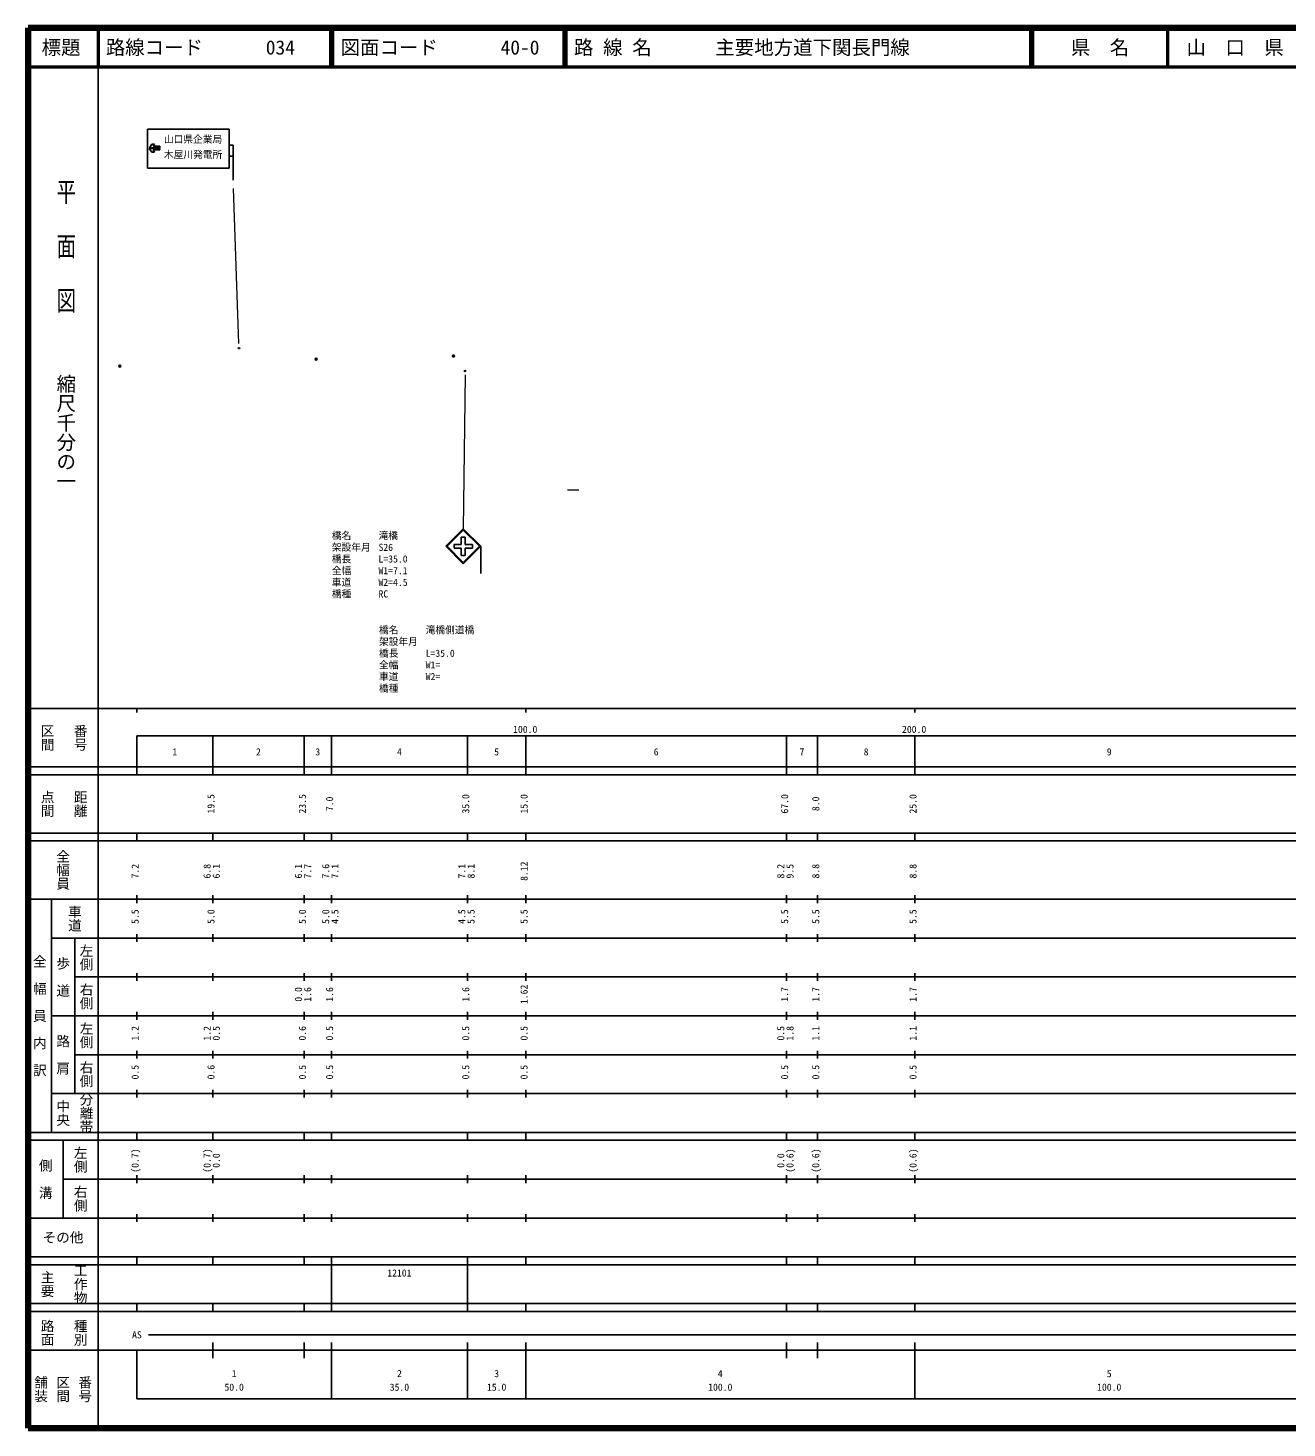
# Model space of a CAD drawing. Units: millimetres on the paper, with parts at other scales. Extents: x 40 to 680, y 20 to 380.
# Drawn here: x 40 to 363.7, y 20 to 380 of the extents above; entities that cross this region are included whole.
import ezdxf
from ezdxf.enums import TextEntityAlignment as Align

# ---------------------------------------------------------------- set-up
doc = ezdxf.new("R2010")
doc.units = ezdxf.units.MM
doc.header["$PDMODE"] = 32
doc.header["$PDSIZE"] = 0.5
doc.layers.add('M-OTRS', color=6, linetype='Continuous')
doc.layers.add('M-TTL-TXT', color=7, linetype='Continuous')
for name, color, linetype, lineweight in [('M-STR-HTXT', 7, 'Continuous', 13), ('M-STR-STRC', 7, 'Continuous', 25), ('M-TTL', 2, 'Continuous', 140), ('M-TTL-BAND', 7, 'Continuous', 25), ('M-TTL-LINE', 7, 'Continuous', 50)]:
    doc.layers.add(name, color=color, linetype=linetype, lineweight=lineweight)
doc.styles.add('@ＭＳ ゴシック', font='')
doc.styles.add('ＭＳ ゴシック', font='')
doc.styles.get('@ＭＳ ゴシック').set_extended_font_data('@MS Gothic')
doc.styles.get('ＭＳ ゴシック').set_extended_font_data('MS Gothic')

msp = doc.modelspace()

# ---------------------------------------------------------------- linework, layer by layer
at = {"layer": 'M-OTRS'}
for p in [(149.379, 295.658), (63.578, 293.045), (114.076, 294.877)]:
    msp.add_point(p, dxfattribs=at)
at = {"layer": 'M-STR-HTXT'}
for p, q in [((94.219, 298.898), (92.854, 338.736)), ((152.378, 290.855), (151.914, 251.22)), ((178.685, 261.209), (181.633, 261.209))]:
    msp.add_line(p, q, dxfattribs=at)
at = {"layer": 'M-STR-STRC'}
for p, q in [((70.738, 353.951), (91.738, 353.951)), ((91.738, 353.951), (91.738, 343.951)), ((91.738, 349.884), (92.738, 349.884)), ((92.738, 349.884), (92.738, 340.884)), ((91.738, 347.059), (92.738, 347.059)), ((91.738, 343.951), (70.738, 343.951)), ((156.414, 246.72), (156.414, 239.72))]:
    msp.add_line(p, q, dxfattribs=at)
at = {"layer": 'M-STR-STRC', "lineweight": 13}
for centre in [(94.248, 297.678), (152.378, 291.813)]:
    msp.add_circle(centre, 0.2, dxfattribs=at)
at = {"layer": 'M-TTL'}
for p, q in [((40, 380), (40, 20)), ((680, 380), (40, 380)), ((40, 20), (680, 20))]:
    msp.add_line(p, q, dxfattribs=at)
at = {"layer": 'M-TTL-BAND'}
for p, q in [((58, 370), (58, 20)), ((40, 205), (579, 205)), ((68, 205), (68, 204)), ((168, 205), (168, 204)), ((268, 205), (268, 204)), ((68, 198), (579, 198)), ((68, 198), (68, 188)), ((87.5, 188), (87.5, 198)), ((111, 188), (111, 198)), ((118, 188), (118, 198)), ((153, 188), (153, 198)), ((168, 188), (168, 198)), ((235, 188), (235, 198)), ((243, 188), (243, 198)), ((268, 188), (268, 198)), ((40, 190), (579, 190)), ((40, 188), (579, 188)), ((40, 173), (579, 173)), ((68, 171), (68, 173)), ((87.5, 171), (87.5, 173)), ((111, 171), (111, 173)), ((118, 171), (118, 173)), ((153, 171), (153, 173)), ((168, 171), (168, 173)), ((235, 171), (235, 173)), ((243, 171), (243, 173)), ((268, 171), (268, 173)), ((40, 171), (579, 171)), ((40, 156), (579, 156)), ((46, 96), (46, 156)), ((68, 155), (68, 157)), ((87.5, 155), (87.5, 157)), ((111, 155), (111, 157)), ((118, 155), (118, 157)), ((153, 155), (153, 157)), ((168, 155), (168, 157)), ((235, 155), (235, 157)), ((243, 155), (243, 157)), ((268, 155), (268, 157)), ((46, 146), (579, 146)), ((52, 146), (52, 106)), ((68, 145), (68, 147)), ((87.5, 145), (87.5, 147)), ((111, 145), (111, 147)), ((118, 145), (118, 147)), ((153, 145), (153, 147)), ((168, 145), (168, 147)), ((235, 145), (235, 147)), ((243, 145), (243, 147)), ((268, 145), (268, 147)), ((68, 135), (68, 137)), ((87.5, 135), (87.5, 137)), ((111, 135), (111, 137)), ((118, 135), (118, 137)), ((153, 135), (153, 137)), ((168, 135), (168, 137)), ((235, 135), (235, 137)), ((243, 135), (243, 137)), ((268, 135), (268, 137)), ((52, 136), (579, 136)), ((46, 126), (579, 126)), ((68, 125), (68, 127)), ((87.5, 125), (87.5, 127)), ((111, 125), (111, 127)), ((118, 125), (118, 127)), ((153, 125), (153, 127)), ((168, 125), (168, 127)), ((235, 125), (235, 127)), ((243, 125), (243, 127)), ((268, 125), (268, 127)), ((52, 116), (579, 116)), ((68, 115), (68, 117)), ((87.5, 115), (87.5, 117)), ((111, 115), (111, 117)), ((118, 115), (118, 117)), ((153, 115), (153, 117)), ((168, 115), (168, 117)), ((235, 115), (235, 117)), ((243, 115), (243, 117)), ((268, 115), (268, 117)), ((46, 106), (579, 106)), ((68, 105), (68, 107)), ((87.5, 105), (87.5, 107)), ((111, 105), (111, 107)), ((118, 105), (118, 107)), ((153, 105), (153, 107)), ((168, 105), (168, 107)), ((235, 105), (235, 107)), ((243, 105), (243, 107)), ((268, 105), (268, 107)), ((40, 96), (579, 96)), ((40, 94), (579, 94)), ((49, 94), (49, 74)), ((68, 94), (68, 96)), ((87.5, 94), (87.5, 96)), ((111, 94), (111, 96)), ((118, 94), (118, 96)), ((153, 94), (153, 96)), ((168, 94), (168, 96)), ((235, 94), (235, 96)), ((243, 94), (243, 96)), ((268, 94), (268, 96)), ((49, 84), (579, 84)), ((68, 83), (68, 85)), ((87.5, 83), (87.5, 85)), ((111, 83), (111, 85)), ((118, 83), (118, 85)), ((153, 83), (153, 85)), ((168, 83), (168, 85)), ((235, 83), (235, 85)), ((243, 83), (243, 85)), ((268, 83), (268, 85)), ((40, 74), (579, 74)), ((68, 73), (68, 75)), ((87.5, 73), (87.5, 75)), ((111, 73), (111, 75)), ((118, 73), (118, 75)), ((153, 73), (153, 75)), ((168, 73), (168, 75)), ((235, 73), (235, 75)), ((243, 73), (243, 75)), ((268, 73), (268, 75)), ((40, 64), (579, 64)), ((40, 62), (579, 62)), ((68, 62), (68, 64)), ((87.5, 62), (87.5, 64)), ((111, 62), (111, 64)), ((118, 62), (118, 64)), ((118, 52), (118, 62)), ((153, 62), (153, 64)), ((153, 52), (153, 62)), ((168, 62), (168, 64)), ((235, 62), (235, 64)), ((243, 62), (243, 64)), ((268, 62), (268, 64)), ((40, 52), (579, 52)), ((68, 50), (68, 52)), ((87.5, 50), (87.5, 52)), ((111, 50), (111, 52)), ((118, 50), (118, 52)), ((153, 50), (153, 52)), ((168, 50), (168, 52)), ((235, 50), (235, 52)), ((243, 50), (243, 52)), ((268, 50), (268, 52)), ((40, 50), (579, 50)), ((71, 44), (565, 44)), ((40, 40), (579, 40)), ((68, 40), (68, 27.5)), ((87.5, 38), (87.5, 42)), ((111, 38), (111, 42)), ((118, 27.5), (118, 42)), ((153, 27.5), (153, 42)), ((168, 27.5), (168, 42)), ((235, 38), (235, 42)), ((243, 38), (243, 42)), ((268, 27.5), (268, 42)), ((68, 27.5), (579, 27.5))]:
    msp.add_line(p, q, dxfattribs=at)
at = {"layer": 'M-TTL-LINE'}
for p, q in [((58, 380), (58, 370)), ((117.75, 380), (117.75, 370)), ((118.25, 380), (118.25, 370)), ((177.75, 380), (177.75, 370)), ((178.25, 380), (178.25, 370)), ((297.75, 380), (297.75, 370)), ((298.25, 380), (298.25, 370)), ((333, 380), (333, 370)), ((40, 370), (680, 370))]:
    msp.add_line(p, q, dxfattribs=at)

# ---------------------------------------------------------------- texts
at = {"layer": 'M-STR-HTXT', "style": 'ＭＳ ゴシック'}
for s, p in [('橋名', (118.12, 248.004)), ('滝橋', (130.12, 248.004)), ('架設年月', (118.12, 245.004)), ('S26', (130.12, 245.004)), ('橋長', (118.12, 242.004)), ('全幅', (118.12, 239.004)), ('W1=7.1', (130.12, 239.004)), ('L=35.0', (130.12, 242.004)), ('車道', (118.12, 236.004)), ('W2=4.5', (130.12, 236.004)), ('橋種', (118.12, 233.004)), ('RC', (130.12, 233.004)), ('橋名', (130.243, 223.757)), ('架設年月', (130.243, 220.757)), ('滝橋側道橋', (142.243, 223.757)), ('橋長', (130.243, 217.757)), ('L=35.0', (142.243, 217.757)), ('全幅', (130.243, 214.757)), ('W1=\u3000', (142.243, 214.757)), ('車道', (130.243, 211.757)), ('W2=\u3000', (142.243, 211.757)), ('橋種', (130.243, 208.757))]:
    msp.add_text(s, height=1.833, dxfattribs=at).set_placement(p, align=Align.BOTTOM_LEFT)
at = {"layer": 'M-TTL-BAND', "style": '@ＭＳ ゴシック', "width": 1.4}
msp.add_text('平  面  図', height=3.666, rotation=270, dxfattribs=at).set_placement((49.777, 306.475), align=Align.MIDDLE_RIGHT)
at = {"layer": 'M-TTL-BAND', "style": '@ＭＳ ゴシック'}
msp.add_text('縮尺千分の一', height=3.666, rotation=270, dxfattribs=at).set_placement((49.777, 261.03), align=Align.MIDDLE_RIGHT)
for s, p in [('区間', (45, 197.5)), ('番号', (53.5, 197.5)), ('点間', (45, 180.5)), ('距離', (53.5, 180.5)), ('全幅員', (49, 163.5)), ('車道', (52, 151)), ('左側', (55, 141)), ('全\u3000幅\u3000員\u3000内\u3000訳', (43, 126)), ('歩\u3000道', (49, 136)), ('右側', (55, 131)), ('左側', (55, 121)), ('路\u3000肩', (49, 116)), ('右側', (55, 111)), ('分離帯', (55, 101)), ('中央', (49, 101)), ('左側', (53.5, 89)), ('側\u3000溝', (44.5, 84)), ('右側', (53.5, 79)), ('工作物', (53.5, 57)), ('主要', (45, 57)), ('路面', (45, 44.5)), ('種別', (53.5, 44.5)), ('舗装', (43.333, 30)), ('区間', (49, 30)), ('番号', (54.667, 30))]:
    msp.add_text(s, height=2.566, rotation=270, dxfattribs=at).set_placement(p, align=Align.MIDDLE_CENTER)
at = {"layer": 'M-TTL-BAND', "style": 'ＭＳ ゴシック'}
for s, p in [('100.0', (167.844, 198.195)), ('200.0', (267.844, 198.195)), ('1', (77.75, 192.405)), ('2', (99.25, 192.405)), ('3', (114.5, 192.405)), ('4', (135.5, 192.405)), ('5', (160.5, 192.405)), ('6', (201.5, 192.405)), ('7', (239, 192.405)), ('8', (255.5, 192.405)), ('9', (318, 192.405)), ('AS', (68, 42.5)), ('1', (93, 32.523)), ('2', (135.5, 32.523)), ('3', (160.5, 32.523)), ('4', (218, 32.523)), ('5', (318, 32.523)), ('50.0', (93, 29.033)), ('35.0', (135.5, 29.033)), ('15.0', (160.5, 29.033)), ('100.0', (218, 29.033)), ('100.0', (318, 29.033))]:
    msp.add_text(s, height=1.833, dxfattribs=at).set_placement(p, align=Align.BOTTOM_CENTER)
for s, p in [('19.5', (88.5, 180.5)), ('23.5', (112, 180.5)), ('7.0', (119, 180.5)), ('35.0', (154, 180.5)), ('15.0', (169, 180.5)), ('67.0', (236, 180.5)), ('8.0', (244, 180.5)), ('25.0', (269, 180.5)), ('7.2', (69, 163.174)), ('6.8', (87.5, 163.174)), ('6.1', (89.87, 163.174)), ('6.1', (111, 163.174)), ('7.7', (113.37, 163.174)), ('7.6', (118, 163.174)), ('7.1', (120.37, 163.174)), ('7.1', (153, 163.174)), ('8.1', (155.37, 163.174)), ('8.12', (169, 163.174)), ('8.2', (235, 163.174)), ('9.5', (237.37, 163.174)), ('8.8', (244, 163.174)), ('8.8', (269, 163.174)), ('5.5', (69, 151.5)), ('5.0', (88.5, 151.5)), ('5.0', (112, 151.5)), ('5.0', (118, 151.5)), ('4.5', (120.37, 151.5)), ('4.5', (153, 151.5)), ('5.5', (155.37, 151.5)), ('5.5', (169, 151.5)), ('5.5', (236, 151.5)), ('5.5', (244, 151.5)), ('5.5', (269, 151.5)), ('0.0', (111, 131.5)), ('1.6', (113.37, 131.5)), ('1.6', (119, 131.5)), ('1.6', (154, 131.5)), ('1.62', (169, 131.5)), ('1.7', (236, 131.5)), ('1.7', (244, 131.5)), ('1.7', (269, 131.5)), ('1.2', (69, 121.5)), ('1.2', (87.5, 121.5)), ('0.5', (89.87, 121.5)), ('0.6', (112, 121.5)), ('0.5', (119, 121.5)), ('0.5', (154, 121.5)), ('0.5', (169, 121.5)), ('0.5', (235, 121.5)), ('1.8', (237.37, 121.5)), ('1.1', (244, 121.5)), ('1.1', (269, 121.5)), ('0.5', (69, 111.5)), ('0.6', (88.5, 111.5)), ('0.5', (112, 111.5)), ('0.5', (119, 111.5)), ('0.5', (154, 111.5)), ('0.5', (169, 111.5)), ('0.5', (236, 111.5)), ('0.5', (244, 111.5)), ('0.5', (269, 111.5)), ('(0.7)', (69, 88.764)), ('(0.7)', (87.5, 88.764)), ('0.0', (89.87, 88.764)), ('0.0', (235, 88.764)), ('(0.6)', (237.37, 88.764)), ('(0.6)', (244, 88.764)), ('(0.6)', (269, 88.764))]:
    msp.add_text(s, height=1.833, rotation=90, dxfattribs=at).set_placement(p, align=Align.BOTTOM_CENTER)
msp.add_text('その他', height=2.566, dxfattribs=at).set_placement((49, 69), align=Align.MIDDLE_CENTER)
msp.add_text('12101', height=1.833, dxfattribs=at).set_placement((132.375, 58.405), align=Align.BOTTOM_LEFT)
at = {"layer": 'M-TTL-TXT', "style": 'ＭＳ ゴシック'}
for s, p in [('標題', (48.5, 375)), ('県\u3000名', (315.625, 375)), ('山\u3000口\u3000県', (350.375, 375))]:
    msp.add_text(s, height=3.666, dxfattribs=at).set_placement(p, align=Align.MIDDLE_CENTER)
for s, p in [('路線コード', (60, 375)), ('034', (101.142, 375)), ('図面コード', (120.38, 375)), ('40-0', (161.521, 375)), ('路 線 名', (180.38, 375)), ('主要地方道下関長門線', (216.734, 375))]:
    msp.add_text(s, height=3.666, dxfattribs=at).set_placement(p, align=Align.MIDDLE_LEFT)

# ---------------------------------------------------------------- wipeouts: each hides what was drawn before it
for points in [[(73.86, 348.685), (73.861, 349.047), (71.196, 349.048), (71.866, 348.111), (72.546, 348.111), (72.176, 348.686)], [(149.554, 247.22), (151.415, 247.22), (151.415, 249.08), (152.415, 249.08), (152.415, 247.22), (154.274, 247.22), (154.274, 246.22), (152.415, 246.22), (152.414, 244.36), (151.414, 244.36), (151.415, 246.22), (149.554, 246.22)]]:
    msp.add_wipeout(points)

# ---------------------------------------------------------------- next in the draw order: linework, layer by layer
at = {"layer": 'M-STR-STRC'}
for p, q in [((147.414, 246.72), (151.914, 251.22)), ((147.767, 246.72), (151.914, 250.867)), ((151.415, 249.08), (151.415, 247.22)), ((151.415, 249.08), (152.415, 249.08)), ((156.414, 246.72), (151.914, 251.22)), ((156.061, 246.72), (151.914, 250.867)), ((152.415, 249.08), (152.415, 247.22)), ((147.414, 246.72), (151.914, 242.219)), ((147.767, 246.72), (151.914, 242.573)), ((149.554, 247.22), (151.415, 247.22)), ((149.554, 247.22), (149.554, 246.22)), ((149.554, 246.22), (151.415, 246.22)), ((151.415, 246.22), (151.414, 244.36)), ((151.914, 242.22), (156.414, 246.72)), ((151.914, 242.573), (156.061, 246.72)), ((152.415, 246.22), (152.414, 244.36)), ((152.415, 247.22), (154.274, 247.22)), ((152.415, 246.22), (154.274, 246.22)), ((154.274, 247.22), (154.274, 246.22)), ((151.414, 244.36), (152.414, 244.36))]:
    msp.add_line(p, q, dxfattribs=at)

# ---------------------------------------------------------------- next in the draw order: wipeouts: each hides what was drawn before it
msp.add_wipeout([(71.197, 349.222), (71.866, 350.159), (72.546, 350.159), (72.176, 349.584), (73.86, 349.585), (73.861, 349.223)])

# ---------------------------------------------------------------- next in the draw order: linework, layer by layer
for p, q in [((70.738, 353.951), (70.738, 343.951)), ((71.197, 349.222), (71.866, 350.159)), ((71.197, 349.222), (73.861, 349.221)), ((71.866, 350.159), (72.546, 350.159)), ((72.546, 350.159), (72.176, 349.584)), ((72.176, 349.584), (73.86, 349.585)), ((73.861, 349.585), (73.861, 349.223)), ((71.196, 349.048), (73.861, 349.047)), ((71.196, 349.048), (71.866, 348.111)), ((71.866, 348.111), (72.546, 348.111)), ((72.546, 348.111), (72.176, 348.686)), ((72.176, 348.686), (73.86, 348.685)), ((73.86, 348.685), (73.861, 349.047))]:
    msp.add_line(p, q, dxfattribs=at)

# ---------------------------------------------------------------- next in the draw order: texts
at = {"layer": 'M-STR-STRC', "style": 'ＭＳ ゴシック'}
for s, p in [('山口県企業局', (82.444, 349.925)), ('木屋川発電所', (82.444, 345.995))]:
    msp.add_text(s, height=1.833, dxfattribs=at).set_placement(p, align=Align.BOTTOM_CENTER)

doc.saveas('drawing.dxf')
